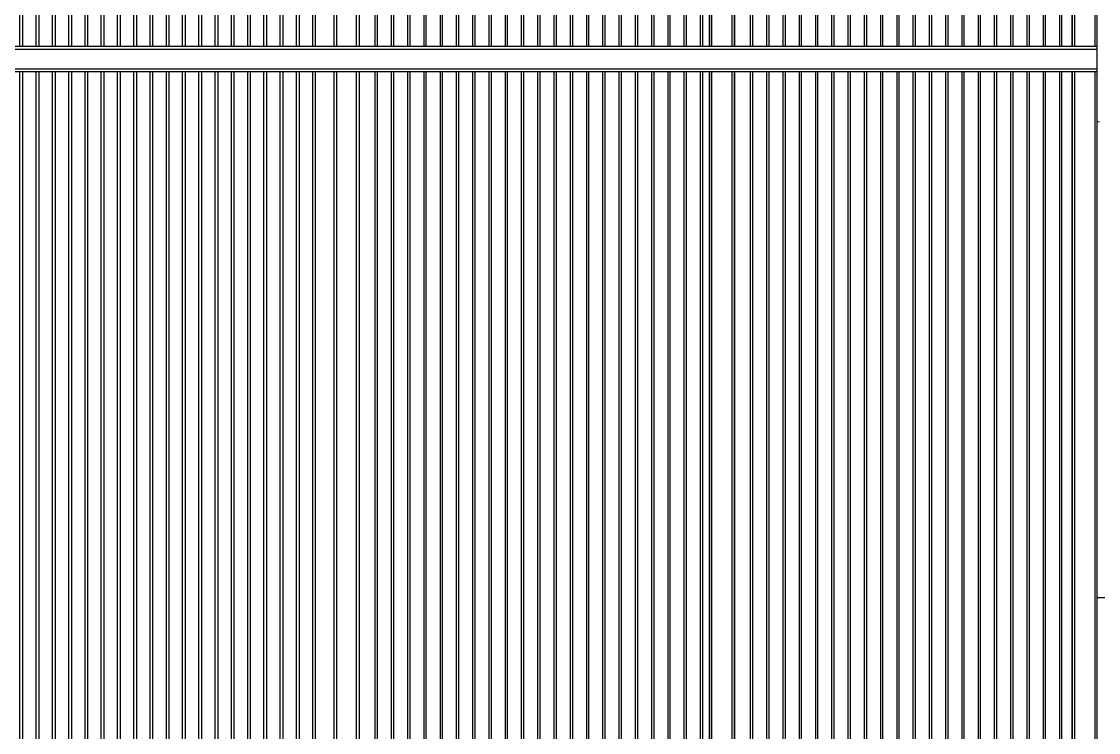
# Model space of a CAD drawing. Header units: millimetres. Extents: x 3774 to 718460, y -768339 to 192544.
# Drawn here: x 355364 to 359668, y -757602 to -754764 of the extents above; entities that cross this region are included whole.
import ezdxf

# ---------------------------------------------------------------- set-up
doc = ezdxf.new("R2010")
doc.units = ezdxf.units.MM
doc.set_wipeout_variables(frame=1)
for name, pattern in [('TA_GL_000.70000', [1.925, 0.7, -0.175, 0.175, -0.175, 0.7]), ('XKITLINE00', [0]), ('XKITLINE02', [4, 2, -2])]:
    doc.linetypes.add(name, pattern=pattern)
for name, color, linetype in [('000 - 0_SYM_DWG_GRIDLINE_MAIN_COLOR_251', 7, 'Continuous'), ('010 - ASPG_EXTR_MAIN_COLOR_2', 7, 'Continuous'), ('010 - ASPG_EXTR_WIPEOUT_', 7, 'Continuous'), ('010 - ASPG_FRAMING_MAIN_COLOR_1', 7, 'Continuous'), ('010 - ASPG_FRAMING_MAIN_COLOR_2', 7, 'Continuous'), ('010 - ASPG_FRAMING_SUB_COLOR_2', 7, 'Continuous'), ('010 - ASPG_FRAMING_WIPEOUT_', 7, 'Continuous')]:
    doc.layers.add(name, color=color, linetype=linetype)
doc.layers.add('Bolt', color=7, linetype='Continuous', lineweight=0)
doc.layers.add('Part', color=7, linetype='Continuous', lineweight=0)
doc.styles.add('TA', font='', dxfattribs={"height": 4.5})
doc.styles.get('TA').set_extended_font_data('Cordia New')

# ---------------------------------------------------------------- blocks, each defined once
blk = doc.blocks.new('*U5902')
at = {"layer": '000 - 0_SYM_DWG_GRIDLINE_MAIN_COLOR_251', "color": 7, "linetype": 'ByBlock', "ltscale": 5}
blk.add_line((10, 0), (-759, 0), dxfattribs=at)
at = {"color": 7, "style": 'TA', "flags": 1}
blk.add_attdef('LOCATION', (6, -6), '', height=4.5, rotation=270, dxfattribs=at)
blk = doc.blocks.new('W-1-PP19-SE-ENT3_20260407-104913_PP19_ENT3_ELE1_DIMS_1')
at = {"layer": '000 - 0_SYM_DWG_GRIDLINE_MAIN_COLOR_251', "color": 7, "linetype": 'TA_GL_000.70000', "xscale": 50.00000000000003, "yscale": 50.00000000000003, "zscale": 50.00000000000003, "rotation": 180}
blk.add_blockref('*U5902', (-27800, 109400), dxfattribs=at)
blk = doc.blocks.new('*A13134195')
at = {"layer": 'Part', "color": 7, "linetype": 'XKITLINE00', "lineweight": 0}
for q in [(2331.369518, -82.453462), (2363.435963, -86.453462)]:
    blk.add_line((2331.369518, -86.453462), q, dxfattribs=at)
blk = doc.blocks.new('*A13304212')
at = {"layer": 'Part', "color": 7, "linetype": 'XKITLINE00', "lineweight": 0}
for p, q in [((2335.769518, -86.773462), (2334.969518, -86.773462)), ((2334.969518, -92.053462), (2334.969518, -86.773462)), ((2335.769518, -92.053462), (2335.769518, -86.773462)), ((2334.969518, -104.053462), (2334.969518, -92.621462)), ((2335.769518, -104.053462), (2335.769518, -92.621462)), ((2334.969518, -116.053462), (2334.969518, -104.621462)), ((2335.769518, -116.053462), (2335.769518, -104.621462)), ((2334.969518, -128.053462), (2334.969518, -116.621462)), ((2335.769518, -128.053462), (2335.769518, -116.621462)), ((2334.969518, -130.133462), (2334.969518, -128.621462)), ((2335.769518, -130.133462), (2335.769518, -128.621462)), ((2334.969518, -130.133462), (2335.769518, -130.133462))]:
    blk.add_line(p, q, dxfattribs=at)
blk = doc.blocks.new('*A13314213')
at = {"layer": 'Part', "color": 7, "linetype": 'XKITLINE00', "lineweight": 0}
for p, q in [((2359.449603, -86.773462), (2358.649603, -86.773462)), ((2358.649603, -92.053462), (2358.649603, -86.773462)), ((2359.449603, -92.053462), (2359.449603, -86.773462)), ((2358.649603, -104.053462), (2358.649603, -92.621462)), ((2359.449603, -104.053462), (2359.449603, -92.621462)), ((2358.649603, -116.053462), (2358.649603, -104.621462)), ((2359.449603, -116.053462), (2359.449603, -104.621462)), ((2358.649603, -128.053462), (2358.649603, -116.621462)), ((2359.449603, -128.053462), (2359.449603, -116.621462)), ((2358.649603, -130.133462), (2358.649603, -128.621462)), ((2359.449603, -130.133462), (2359.449603, -128.621462)), ((2358.649603, -130.133462), (2359.449603, -130.133462))]:
    blk.add_line(p, q, dxfattribs=at)
blk = doc.blocks.new('*A13374219')
at = {"layer": 'Part', "color": 7, "linetype": 'XKITLINE00', "lineweight": 0}
for p, q in [((2328.969518, -124.453462), (2328.969518, -78.053462)), ((2328.969518, -78.053462), (2331.369518, -78.053462)), ((2331.369518, -124.453462), (2331.369518, -78.053462)), ((2328.969518, -124.453462), (2331.369518, -124.453462))]:
    blk.add_line(p, q, dxfattribs=at)
blk = doc.blocks.new('*A13384220')
at = {"layer": 'Part', "color": 7, "linetype": 'XKITLINE00', "lineweight": 0}
for p, q in [((2363.049523, -124.453462), (2363.049523, -78.053462)), ((2363.049523, -78.053462), (2363.435963, -78.053462)), ((2365.449523, -84.533462), (2365.449523, -84.373462)), ((2365.449523, -108.533462), (2365.449523, -108.373462)), ((2363.049523, -124.453462), (2363.435963, -124.453462))]:
    blk.add_line(p, q, dxfattribs=at)
blk = doc.blocks.new('*A13664248')
at = {"layer": 'Bolt', "color": 7, "linetype": 'XKITLINE00', "lineweight": 0}
for p, q in [((2330.257525, -87.773462), (2330.332117, -87.773462)), ((2330.369525, -87.661462), (2330.369525, -87.736054)), ((2330.481525, -87.773462), (2330.406933, -87.773462)), ((2330.369525, -87.885462), (2330.369525, -87.81087))]:
    blk.add_line(p, q, dxfattribs=at)
blk = doc.blocks.new('*A13694251')
at = {"layer": 'Bolt', "color": 7, "linetype": 'XKITLINE00', "lineweight": 0}
for p, q in [((2330.257526, -87.773462), (2330.332118, -87.773462)), ((2330.369526, -87.661462), (2330.369526, -87.736054)), ((2330.481526, -87.773462), (2330.406934, -87.773462)), ((2330.369526, -87.885462), (2330.369526, -87.81087))]:
    blk.add_line(p, q, dxfattribs=at)
blk = doc.blocks.new('*A14834365')
at = {"layer": 'Bolt', "color": 7, "linetype": 'XKITLINE00', "lineweight": 0}
for p, q in [((2330.257525, -101.133462), (2330.332117, -101.133462)), ((2330.369525, -101.021462), (2330.369525, -101.096054)), ((2330.369525, -101.245462), (2330.369525, -101.17087)), ((2330.481525, -101.133462), (2330.406933, -101.133462))]:
    blk.add_line(p, q, dxfattribs=at)
blk = doc.blocks.new('*A14844366')
at = {"layer": 'Bolt', "color": 7, "linetype": 'XKITLINE02', "lineweight": 0}
for p, q in [((2330.369525, -101.556822), (2330.369525, -101.213462)), ((2330.369525, -101.556822), (2330.369525, -101.213462)), ((2330.193525, -101.493462), (2330.193525, -101.413462)), ((2330.193525, -101.493462), (2330.193525, -101.413462)), ((2330.545525, -101.493462), (2330.545525, -101.413462)), ((2330.545525, -101.493462), (2330.545525, -101.413462))]:
    blk.add_line(p, q, dxfattribs=at)
blk = doc.blocks.new('*A14854367')
at = {"layer": 'Bolt', "color": 7, "linetype": 'XKITLINE02', "lineweight": 0}
for p, q in [((2329.313525, -92.621462), (2329.313525, -92.573462)), ((2329.313525, -92.621462), (2329.313525, -92.573462)), ((2329.433525, -92.573462), (2329.433525, -92.525462)), ((2329.433525, -92.573462), (2329.433525, -92.525462)), ((2329.489525, -92.684822), (2329.489525, -92.341462)), ((2329.489525, -92.684822), (2329.489525, -92.341462)), ((2329.545525, -92.573462), (2329.545525, -92.525462)), ((2329.545525, -92.573462), (2329.545525, -92.525462)), ((2329.665525, -92.621462), (2329.665525, -92.573462)), ((2329.665525, -92.621462), (2329.665525, -92.573462))]:
    blk.add_line(p, q, dxfattribs=at)
blk = doc.blocks.new('*A14884370')
at = {"layer": 'Bolt', "color": 7, "linetype": 'XKITLINE00', "lineweight": 0}
for p, q in [((2330.257526, -101.133462), (2330.332118, -101.133462)), ((2330.369526, -101.021462), (2330.369526, -101.096054)), ((2330.369526, -101.245462), (2330.369526, -101.17087)), ((2330.481526, -101.133462), (2330.406934, -101.133462))]:
    blk.add_line(p, q, dxfattribs=at)
blk = doc.blocks.new('*A14894371')
at = {"layer": 'Bolt', "color": 7, "linetype": 'XKITLINE02', "lineweight": 0}
for p, q in [((2330.369526, -101.556822), (2330.369526, -101.213462)), ((2330.369526, -101.556822), (2330.369526, -101.213462)), ((2330.193526, -101.493462), (2330.193526, -101.413462)), ((2330.193526, -101.493462), (2330.193526, -101.413462)), ((2330.545526, -101.493462), (2330.545526, -101.413462)), ((2330.545526, -101.493462), (2330.545526, -101.413462))]:
    blk.add_line(p, q, dxfattribs=at)
blk = doc.blocks.new('*A14904372')
at = {"layer": 'Bolt', "color": 7, "linetype": 'XKITLINE02', "lineweight": 0}
for p, q in [((2329.313522, -92.621462), (2329.313522, -92.573462)), ((2329.313522, -92.621462), (2329.313522, -92.573462)), ((2329.433522, -92.573462), (2329.433522, -92.525462)), ((2329.433522, -92.573462), (2329.433522, -92.525462)), ((2329.489522, -92.684822), (2329.489522, -92.341462)), ((2329.489522, -92.684822), (2329.489522, -92.341462)), ((2329.545522, -92.573462), (2329.545522, -92.525462)), ((2329.545522, -92.573462), (2329.545522, -92.525462)), ((2329.665522, -92.621462), (2329.665522, -92.573462)), ((2329.665522, -92.621462), (2329.665522, -92.573462))]:
    blk.add_line(p, q, dxfattribs=at)
blk = doc.blocks.new('*A15074389')
at = {"layer": 'Part', "color": 7, "linetype": 'XKITLINE00', "lineweight": 0}
for p, q in [((2362.889518, -104.053462), (2331.529518, -104.053462)), ((2331.529518, -104.573462), (2331.529518, -104.053462)), ((2362.889518, -104.573462), (2362.889518, -104.053462)), ((2362.889518, -104.573462), (2331.529518, -104.573462))]:
    blk.add_line(p, q, dxfattribs=at)
blk = doc.blocks.new('*A15084390')
at = {"layer": 'Part', "color": 7, "linetype": 'XKITLINE00', "lineweight": 0}
for p, q in [((2358.649603, -104.573462), (2358.649603, -104.621462)), ((2358.649603, -104.621462), (2359.449603, -104.621462)), ((2359.449603, -104.621462), (2359.449603, -104.573462))]:
    blk.add_line(p, q, dxfattribs=at)
blk = doc.blocks.new('*A15094391')
at = {"layer": 'Part', "color": 7, "linetype": 'XKITLINE00', "lineweight": 0}
for p, q in [((2359.025603, -105.421462), (2359.025603, -104.621462)), ((2359.025603, -104.621462), (2359.073603, -104.621462)), ((2359.073603, -105.421462), (2359.073603, -104.621462)), ((2359.025603, -104.861462), (2359.073603, -104.861462)), ((2359.025603, -105.421462), (2359.073603, -105.421462))]:
    blk.add_line(p, q, dxfattribs=at)
blk = doc.blocks.new('*A15104392')
at = {"layer": 'Part', "color": 7, "linetype": 'XKITLINE00', "lineweight": 0}
for p, q in [((2335.345518, -105.421462), (2335.345518, -104.621462)), ((2335.345518, -104.621462), (2335.393518, -104.621462)), ((2335.393518, -105.421462), (2335.393518, -104.621462)), ((2335.345518, -104.861462), (2335.393518, -104.861462)), ((2335.345518, -105.421462), (2335.393518, -105.421462))]:
    blk.add_line(p, q, dxfattribs=at)
blk = doc.blocks.new('*A15114393')
at = {"layer": 'Part', "color": 7, "linetype": 'XKITLINE00', "lineweight": 0}
for p, q in [((2334.969518, -104.573462), (2334.969518, -104.621462)), ((2334.969518, -104.621462), (2335.769518, -104.621462)), ((2335.769518, -104.621462), (2335.769518, -104.573462))]:
    blk.add_line(p, q, dxfattribs=at)
blk = doc.blocks.new('*A15124394')
at = {"layer": 'Part', "color": 7, "linetype": 'XKITLINE00', "lineweight": 0}
for p, q in [((2362.889518, -92.053462), (2331.529518, -92.053462)), ((2331.529518, -92.573462), (2331.529518, -92.053462)), ((2362.889518, -92.573462), (2362.889518, -92.053462)), ((2362.889518, -92.573462), (2331.529518, -92.573462))]:
    blk.add_line(p, q, dxfattribs=at)
blk = doc.blocks.new('*A15134395')
at = {"layer": 'Part', "color": 7, "linetype": 'XKITLINE00', "lineweight": 0}
for p, q in [((2358.649603, -92.573462), (2358.649603, -92.621462)), ((2359.449603, -92.621462), (2359.449603, -92.573462)), ((2358.649603, -92.621462), (2359.449603, -92.621462))]:
    blk.add_line(p, q, dxfattribs=at)
blk = doc.blocks.new('*A15144396')
at = {"layer": 'Part', "color": 7, "linetype": 'XKITLINE00', "lineweight": 0}
for p, q in [((2359.025603, -93.421462), (2359.025603, -92.621462)), ((2359.025603, -92.621462), (2359.073603, -92.621462)), ((2359.025603, -92.861462), (2359.073603, -92.861462)), ((2359.073603, -93.421462), (2359.073603, -92.621462)), ((2359.025603, -93.421462), (2359.073603, -93.421462))]:
    blk.add_line(p, q, dxfattribs=at)
blk = doc.blocks.new('*A15154397')
at = {"layer": 'Part', "color": 7, "linetype": 'XKITLINE00', "lineweight": 0}
for p, q in [((2334.969518, -92.573462), (2334.969518, -92.621462)), ((2335.769518, -92.621462), (2335.769518, -92.573462)), ((2334.969518, -92.621462), (2335.769518, -92.621462))]:
    blk.add_line(p, q, dxfattribs=at)
blk = doc.blocks.new('*A15164398')
at = {"layer": 'Part', "color": 7, "linetype": 'XKITLINE00', "lineweight": 0}
for p, q in [((2335.345518, -93.421462), (2335.345518, -92.621462)), ((2335.345518, -92.621462), (2335.393518, -92.621462)), ((2335.345518, -92.861462), (2335.393518, -92.861462)), ((2335.393518, -93.421462), (2335.393518, -92.621462)), ((2335.345518, -93.421462), (2335.393518, -93.421462))]:
    blk.add_line(p, q, dxfattribs=at)
blk = doc.blocks.new('*A15284410')
at = {"layer": 'Bolt'}
for points in [[(2358.754, -104.573), (2358.754, -104.525), (2358.866, -104.525), (2358.866, -104.573)], [(2358.754, -104.621), (2358.754, -104.573), (2358.866, -104.573), (2358.866, -104.621)], [(2359.234, -104.573), (2359.234, -104.525), (2359.346, -104.525), (2359.346, -104.573)], [(2359.234, -104.621), (2359.234, -104.573), (2359.346, -104.573), (2359.346, -104.621)]]:
    blk.add_hatch(color=7, dxfattribs=at).paths.add_polyline_path(points, flags=17)
at = {"layer": 'Bolt', "color": 7, "linetype": 'XKITLINE00', "lineweight": 0}
for p, q in [((2358.754, -104.573), (2358.754, -104.525)), ((2358.754, -104.621), (2358.754, -104.573)), ((2358.81, -104.685), (2358.81, -104.341)), ((2358.866, -104.573), (2358.866, -104.525)), ((2358.866, -104.621), (2358.866, -104.573)), ((2359.234, -104.573), (2359.234, -104.525)), ((2359.234, -104.621), (2359.234, -104.573)), ((2359.29, -104.685), (2359.29, -104.341)), ((2359.346, -104.573), (2359.346, -104.525)), ((2359.346, -104.621), (2359.346, -104.573))]:
    blk.add_line(p, q, dxfattribs=at)
blk = doc.blocks.new('*A15294411')
at = {"layer": 'Bolt'}
for points in [[(2335.074, -104.573), (2335.074, -104.525), (2335.186, -104.525), (2335.186, -104.573)], [(2335.074, -104.621), (2335.074, -104.573), (2335.186, -104.573), (2335.186, -104.621)], [(2335.554, -104.573), (2335.554, -104.525), (2335.666, -104.525), (2335.666, -104.573)], [(2335.554, -104.621), (2335.554, -104.573), (2335.666, -104.573), (2335.666, -104.621)]]:
    blk.add_hatch(color=7, dxfattribs=at).paths.add_polyline_path(points, flags=17)
at = {"layer": 'Bolt', "color": 7, "linetype": 'XKITLINE00', "lineweight": 0}
for p, q in [((2335.074, -104.573), (2335.074, -104.525)), ((2335.074, -104.621), (2335.074, -104.573)), ((2335.13, -104.685), (2335.13, -104.341)), ((2335.186, -104.573), (2335.186, -104.525)), ((2335.186, -104.621), (2335.186, -104.573)), ((2335.554, -104.573), (2335.554, -104.525)), ((2335.554, -104.621), (2335.554, -104.573)), ((2335.61, -104.685), (2335.61, -104.341)), ((2335.666, -104.573), (2335.666, -104.525)), ((2335.666, -104.621), (2335.666, -104.573))]:
    blk.add_line(p, q, dxfattribs=at)
blk = doc.blocks.new('*A15304412')
at = {"layer": 'Bolt'}
for points in [[(2358.754, -92.573), (2358.754, -92.525), (2358.866, -92.525), (2358.866, -92.573)], [(2358.754, -92.621), (2358.754, -92.573), (2358.866, -92.573), (2358.866, -92.621)], [(2359.234, -92.573), (2359.234, -92.525), (2359.346, -92.525), (2359.346, -92.573)], [(2359.234, -92.621), (2359.234, -92.573), (2359.346, -92.573), (2359.346, -92.621)]]:
    blk.add_hatch(color=7, dxfattribs=at).paths.add_polyline_path(points, flags=17)
at = {"layer": 'Bolt', "color": 7, "linetype": 'XKITLINE00', "lineweight": 0}
for p, q in [((2358.754, -92.573), (2358.754, -92.525)), ((2358.754, -92.621), (2358.754, -92.573)), ((2358.81, -92.685), (2358.81, -92.341)), ((2358.866, -92.573), (2358.866, -92.525)), ((2358.866, -92.621), (2358.866, -92.573)), ((2359.234, -92.573), (2359.234, -92.525)), ((2359.234, -92.621), (2359.234, -92.573)), ((2359.29, -92.685), (2359.29, -92.341)), ((2359.346, -92.573), (2359.346, -92.525)), ((2359.346, -92.621), (2359.346, -92.573))]:
    blk.add_line(p, q, dxfattribs=at)
blk = doc.blocks.new('*A15314413')
at = {"layer": 'Bolt'}
for points in [[(2335.074, -92.573), (2335.074, -92.525), (2335.186, -92.525), (2335.186, -92.573)], [(2335.074, -92.621), (2335.074, -92.573), (2335.186, -92.573), (2335.186, -92.621)], [(2335.554, -92.573), (2335.554, -92.525), (2335.666, -92.525), (2335.666, -92.573)], [(2335.554, -92.621), (2335.554, -92.573), (2335.666, -92.573), (2335.666, -92.621)]]:
    blk.add_hatch(color=7, dxfattribs=at).paths.add_polyline_path(points, flags=17)
at = {"layer": 'Bolt', "color": 7, "linetype": 'XKITLINE00', "lineweight": 0}
for p, q in [((2335.074, -92.573), (2335.074, -92.525)), ((2335.074, -92.621), (2335.074, -92.573)), ((2335.13, -92.685), (2335.13, -92.341)), ((2335.186, -92.573), (2335.186, -92.525)), ((2335.186, -92.621), (2335.186, -92.573)), ((2335.554, -92.573), (2335.554, -92.525)), ((2335.554, -92.621), (2335.554, -92.573)), ((2335.61, -92.685), (2335.61, -92.341)), ((2335.666, -92.573), (2335.666, -92.525)), ((2335.666, -92.621), (2335.666, -92.573))]:
    blk.add_line(p, q, dxfattribs=at)
blk = doc.blocks.new('*A16234505')
at = {"layer": 'Bolt', "color": 7, "linetype": 'XKITLINE02', "lineweight": 0}
for p, q in [((2330.193525, -87.413462), (2330.193525, -87.493462)), ((2330.193525, -87.413462), (2330.193525, -87.493462)), ((2330.369525, -87.350102), (2330.369525, -87.693462)), ((2330.369525, -87.350102), (2330.369525, -87.693462)), ((2330.545525, -87.413462), (2330.545525, -87.493462)), ((2330.545525, -87.413462), (2330.545525, -87.493462))]:
    blk.add_line(p, q, dxfattribs=at)
blk = doc.blocks.new('*A16264508')
at = {"layer": 'Bolt', "color": 7, "linetype": 'XKITLINE02', "lineweight": 0}
for p, q in [((2330.193526, -87.413462), (2330.193526, -87.493462)), ((2330.193526, -87.413462), (2330.193526, -87.493462)), ((2330.369526, -87.350102), (2330.369526, -87.693462)), ((2330.369526, -87.350102), (2330.369526, -87.693462)), ((2330.545526, -87.413462), (2330.545526, -87.493462)), ((2330.545526, -87.413462), (2330.545526, -87.493462))]:
    blk.add_line(p, q, dxfattribs=at)
blk = doc.blocks.new('*A16624544')
at = {"layer": 'Part', "color": 7, "linetype": 'XKITLINE00', "lineweight": 0}
for p, q in [((2359.073603, -86.773462), (2359.073603, -86.693462)), ((2359.113603, -86.773462), (2359.113603, -86.733462)), ((2359.113603, -86.733462), (2359.553603, -86.733462)), ((2359.553603, -86.733462), (2359.553603, -86.693462))]:
    blk.add_line(p, q, dxfattribs=at)
blk = doc.blocks.new('*A16634545')
at = {"layer": 'Part', "color": 7, "linetype": 'XKITLINE00', "lineweight": 0}
for p, q in [((2358.169603, -86.613462), (2358.009603, -86.453462)), ((2359.929603, -86.613462), (2358.169603, -86.613462)), ((2360.089603, -86.453462), (2359.929603, -86.613462))]:
    blk.add_line(p, q, dxfattribs=at)
blk = doc.blocks.new('*A16644546')
at = {"layer": 'Part', "color": 7, "linetype": 'XKITLINE00', "lineweight": 0}
for p, q in [((2358.169603, -86.693462), (2358.169603, -86.613462)), ((2358.169603, -86.613462), (2359.929603, -86.613462)), ((2358.169603, -86.693462), (2359.929603, -86.693462)), ((2359.929603, -86.693462), (2359.929603, -86.613462))]:
    blk.add_line(p, q, dxfattribs=at)
blk = doc.blocks.new('*A16654547')
at = {"layer": 'Part', "color": 7, "linetype": 'XKITLINE00', "lineweight": 0}
for p, q in [((2335.393518, -86.773462), (2335.393518, -86.693462)), ((2335.433518, -86.773462), (2335.433518, -86.733462)), ((2335.433518, -86.733462), (2335.873518, -86.733462)), ((2335.873518, -86.733462), (2335.873518, -86.693462))]:
    blk.add_line(p, q, dxfattribs=at)
blk = doc.blocks.new('*A16664548')
at = {"layer": 'Part', "color": 7, "linetype": 'XKITLINE00', "lineweight": 0}
for p, q in [((2334.489518, -86.693462), (2334.489518, -86.613462)), ((2334.489518, -86.613462), (2336.249518, -86.613462)), ((2334.489518, -86.693462), (2336.249518, -86.693462)), ((2336.249518, -86.693462), (2336.249518, -86.613462))]:
    blk.add_line(p, q, dxfattribs=at)
blk = doc.blocks.new('*A16724554')
at = {"layer": 'Part', "color": 7, "linetype": 'XKITLINE00', "lineweight": 0}
for p, q in [((2334.489518, -86.613462), (2334.329518, -86.453462)), ((2336.249518, -86.613462), (2334.489518, -86.613462)), ((2336.409518, -86.453462), (2336.249518, -86.613462))]:
    blk.add_line(p, q, dxfattribs=at)
blk = doc.blocks.new('*A16824564')
at = {"layer": 'Bolt'}
for points in [[(2358.466, -86.613), (2358.466, -86.693), (2358.354, -86.693), (2358.354, -86.613)], [(2359.746, -86.613), (2359.746, -86.693), (2359.634, -86.693), (2359.634, -86.613)]]:
    blk.add_hatch(color=7, dxfattribs=at).paths.add_polyline_path(points, flags=17)
at = {"layer": 'Bolt', "color": 7, "linetype": 'XKITLINE00', "lineweight": 0}
for p, q in [((2358.354, -86.613), (2358.354, -86.693)), ((2358.41, -86.55), (2358.41, -86.893)), ((2358.466, -86.613), (2358.466, -86.693)), ((2359.634, -86.613), (2359.634, -86.693)), ((2359.69, -86.55), (2359.69, -86.893)), ((2359.746, -86.613), (2359.746, -86.693))]:
    blk.add_line(p, q, dxfattribs=at)
blk = doc.blocks.new('*A16834565')
at = {"layer": 'Bolt', "color": 7, "linetype": 'XKITLINE02', "lineweight": 0}
for p, q in [((2358.962243, -86.973462), (2359.305603, -86.973462)), ((2359.025603, -86.917462), (2359.073603, -86.917462)), ((2359.025603, -87.029462), (2359.073603, -87.029462)), ((2359.073603, -86.917462), (2359.113603, -86.917462)), ((2359.073603, -87.029462), (2359.113603, -87.029462))]:
    blk.add_line(p, q, dxfattribs=at)
blk = doc.blocks.new('*A16844566')
at = {"layer": 'Bolt'}
for points in [[(2334.786, -86.613), (2334.786, -86.693), (2334.674, -86.693), (2334.674, -86.613)], [(2336.066, -86.613), (2336.066, -86.693), (2335.954, -86.693), (2335.954, -86.613)]]:
    blk.add_hatch(color=7, dxfattribs=at).paths.add_polyline_path(points, flags=17)
at = {"layer": 'Bolt', "color": 7, "linetype": 'XKITLINE00', "lineweight": 0}
for p, q in [((2334.674, -86.613), (2334.674, -86.693)), ((2334.73, -86.55), (2334.73, -86.893)), ((2334.786, -86.613), (2334.786, -86.693)), ((2335.954, -86.613), (2335.954, -86.693)), ((2336.01, -86.55), (2336.01, -86.893)), ((2336.066, -86.613), (2336.066, -86.693))]:
    blk.add_line(p, q, dxfattribs=at)
blk = doc.blocks.new('*A16854567')
at = {"layer": 'Bolt', "color": 7, "linetype": 'XKITLINE02', "lineweight": 0}
for p, q in [((2335.282158, -86.973462), (2335.625518, -86.973462)), ((2335.345518, -86.917462), (2335.393518, -86.917462)), ((2335.345518, -87.029462), (2335.393518, -87.029462)), ((2335.393518, -86.917462), (2335.433518, -86.917462)), ((2335.393518, -87.029462), (2335.433518, -87.029462))]:
    blk.add_line(p, q, dxfattribs=at)
blk = doc.blocks.new('W-1-PP19-SE-ENT3_20260407-111149_PP19_ENT3_SE_ELE3')
at = {"color": 7, "lineweight": 0, "xscale": 125, "yscale": 125, "zscale": 125}
for name in ['*A13374219', '*A13384220', '*A13134195', '*A16724554', '*A16634545', '*A16664548', '*A16844566', '*A13304212', '*A16654547', '*A16644546', '*A16824564', '*A13314213', '*A16624544', '*A16854567', '*A16834565', '*A16234505', '*A16264508', '*A13664248', '*A13694251', '*A14904372', '*A14854367', '*A15124394', '*A15314413', '*A15304412', '*A15154397', '*A15164398', '*A15134395', '*A15144396', '*A14844366', '*A14894371', '*A14834365', '*A14884370', '*A15074389', '*A15294411', '*A15284410', '*A15114393', '*A15104392', '*A15084390', '*A15094391']:
    blk.add_blockref(name, (-296446.190625, 122106.68275), dxfattribs=at)
blk = doc.blocks.new('*U5959')
at = {"color": 7}
blk.add_wipeout([(50, 0), (1450, 0), (1450, 12350), (50, 12350)], dxfattribs=at).dxf.layer = '010 - ASPG_EXTR_WIPEOUT_'
at = {"layer": '010 - ASPG_EXTR_MAIN_COLOR_2', "color": 7}
for points in [[(113.3, 0), (123.5, 0), (123.5, 12350), (113.3, 12350)], [(178.3, 0), (188.5, 0), (188.5, 12350), (178.3, 12350)], [(243.3, 0), (253.5, 0), (253.5, 12350), (243.3, 12350)], [(308.3, 0), (318.5, 0), (318.5, 12350), (308.3, 12350)], [(373.3, 0), (383.5, 0), (383.5, 12350), (373.3, 12350)], [(438.3, 0), (448.5, 0), (448.5, 12350), (438.3, 12350)], [(503.3, 0), (513.5, 0), (513.5, 12350), (503.3, 12350)], [(568.3, 0), (578.5, 0), (578.5, 12350), (568.3, 12350)], [(633.3, 0), (643.5, 0), (643.5, 12350), (633.3, 12350)], [(698.3, 0), (708.5, 0), (708.5, 12350), (698.3, 12350)], [(763.3, 0), (773.5, 0), (773.5, 12350), (763.3, 12350)], [(828.3, 0), (838.5, 0), (838.5, 12350), (828.3, 12350)], [(893.3, 0), (903.5, 0), (903.5, 12350), (893.3, 12350)], [(958.3, 0), (968.5, 0), (968.5, 12350), (958.3, 12350)], [(1023.3, 0), (1033.5, 0), (1033.5, 12350), (1023.3, 12350)], [(1088.3, 0), (1098.5, 0), (1098.5, 12350), (1088.3, 12350)], [(1153.3, 0), (1163.5, 0), (1163.5, 12350), (1153.3, 12350)], [(1218.3, 0), (1228.5, 0), (1228.5, 12350), (1218.3, 12350)], [(1283.3, 0), (1293.5, 0), (1293.5, 12350), (1283.3, 12350)], [(1348.3, 0), (1358.5, 0), (1358.5, 12350), (1348.3, 12350)], [(1413.3, 0), (1423.5, 0), (1423.5, 12350), (1413.3, 12350)]]:
    blk.add_lwpolyline(points, close=True, dxfattribs=at)
at = {"layer": '010 - ASPG_FRAMING_SUB_COLOR_2', "color": 7}
blk.add_lwpolyline([(50, 0), (1450, 0), (1450, 12350), (50, 12350)], close=True, dxfattribs=at)
at = {"color": 7}
for points in [[(-50, 0), (50, 0), (50, 12350), (-50, 12350)], [(1450, 0), (1550, 0), (1550, 12350), (1450, 12350)]]:
    blk.add_wipeout(points, dxfattribs=at).dxf.layer = '010 - ASPG_EXTR_WIPEOUT_'
at = {"layer": '010 - ASPG_FRAMING_MAIN_COLOR_1', "color": 7}
for points in [[(-50, 0), (-40, 0), (-40, 12350), (-50, 12350)], [(40, 0), (50, 0), (50, 12350), (40, 12350)], [(1450, 0), (1460, 0), (1460, 12350), (1450, 12350)], [(1540, 0), (1550, 0), (1550, 12350), (1540, 12350)]]:
    blk.add_lwpolyline(points, close=True, dxfattribs=at)
at = {"layer": '010 - ASPG_FRAMING_SUB_COLOR_2', "color": 7}
for points in [[(-50, 0), (50, 0), (50, 12350), (-50, 12350)], [(1450, 0), (1550, 0), (1550, 12350), (1450, 12350)]]:
    blk.add_lwpolyline(points, close=True, dxfattribs=at)
blk = doc.blocks.new('*U5960')
at = {"color": 7}
blk.add_wipeout([(50, 0), (1400, 0), (1400, 12350), (50, 12350)], dxfattribs=at).dxf.layer = '010 - ASPG_EXTR_WIPEOUT_'
at = {"layer": '010 - ASPG_EXTR_MAIN_COLOR_2', "color": 7}
for points in [[(113.3, 0), (123.5, 0), (123.5, 12350), (113.3, 12350)], [(178.3, 0), (188.5, 0), (188.5, 12350), (178.3, 12350)], [(243.3, 0), (253.5, 0), (253.5, 12350), (243.3, 12350)], [(308.3, 0), (318.5, 0), (318.5, 12350), (308.3, 12350)], [(373.3, 0), (383.5, 0), (383.5, 12350), (373.3, 12350)], [(438.3, 0), (448.5, 0), (448.5, 12350), (438.3, 12350)], [(503.3, 0), (513.5, 0), (513.5, 12350), (503.3, 12350)], [(568.3, 0), (578.5, 0), (578.5, 12350), (568.3, 12350)], [(633.3, 0), (643.5, 0), (643.5, 12350), (633.3, 12350)], [(698.3, 0), (708.5, 0), (708.5, 12350), (698.3, 12350)], [(763.3, 0), (773.5, 0), (773.5, 12350), (763.3, 12350)], [(828.3, 0), (838.5, 0), (838.5, 12350), (828.3, 12350)], [(893.3, 0), (903.5, 0), (903.5, 12350), (893.3, 12350)], [(958.3, 0), (968.5, 0), (968.5, 12350), (958.3, 12350)], [(1023.3, 0), (1033.5, 0), (1033.5, 12350), (1023.3, 12350)], [(1088.3, 0), (1098.5, 0), (1098.5, 12350), (1088.3, 12350)], [(1153.3, 0), (1163.5, 0), (1163.5, 12350), (1153.3, 12350)], [(1218.3, 0), (1228.5, 0), (1228.5, 12350), (1218.3, 12350)], [(1283.3, 0), (1293.5, 0), (1293.5, 12350), (1283.3, 12350)], [(1348.3, 0), (1358.5, 0), (1358.5, 12350), (1348.3, 12350)]]:
    blk.add_lwpolyline(points, close=True, dxfattribs=at)
at = {"layer": '010 - ASPG_FRAMING_SUB_COLOR_2', "color": 7}
blk.add_lwpolyline([(50, 0), (1400, 0), (1400, 12350), (50, 12350)], close=True, dxfattribs=at)
at = {"color": 7}
for points in [[(-50, 0), (50, 0), (50, 12350), (-50, 12350)], [(1400, 0), (1500, 0), (1500, 12350), (1400, 12350)]]:
    blk.add_wipeout(points, dxfattribs=at).dxf.layer = '010 - ASPG_EXTR_WIPEOUT_'
at = {"layer": '010 - ASPG_FRAMING_MAIN_COLOR_1', "color": 7}
for points in [[(-50, 0), (-40, 0), (-40, 12350), (-50, 12350)], [(40, 0), (50, 0), (50, 12350), (40, 12350)], [(1400, 0), (1410, 0), (1410, 12350), (1400, 12350)], [(1490, 0), (1500, 0), (1500, 12350), (1490, 12350)]]:
    blk.add_lwpolyline(points, close=True, dxfattribs=at)
at = {"layer": '010 - ASPG_FRAMING_SUB_COLOR_2', "color": 7}
for points in [[(-50, 0), (50, 0), (50, 12350), (-50, 12350)], [(1400, 0), (1500, 0), (1500, 12350), (1400, 12350)]]:
    blk.add_lwpolyline(points, close=True, dxfattribs=at)
blk = doc.blocks.new('*U7965')
at = {"color": 7}
blk.add_wipeout([(0, -40), (4413, -40), (4413, 40), (0, 40)], dxfattribs=at).dxf.layer = '010 - ASPG_FRAMING_WIPEOUT_'
at = {"layer": '010 - ASPG_FRAMING_MAIN_COLOR_2', "color": 7}
blk.add_lwpolyline([(0, -40), (4413, -40), (4413, 40), (0, 40)], close=True, dxfattribs=at)
at = {"color": 7}
for points in [[(0, 40), (4493.8, 40), (4493.8, 50), (0, 50)], [(0, -50), (4493.8, -50), (4493.8, -40), (0, -40)]]:
    blk.add_wipeout(points, dxfattribs=at).dxf.layer = '010 - ASPG_FRAMING_WIPEOUT_'
at = {"layer": '010 - ASPG_FRAMING_MAIN_COLOR_1', "color": 7}
for points in [[(0, 40), (4493.8, 40), (4493.8, 50), (0, 50)], [(0, -50), (4493.8, -50), (4493.8, -40), (0, -40)]]:
    blk.add_lwpolyline(points, close=True, dxfattribs=at)
blk = doc.blocks.new('*U7962')
at = {"color": 7}
blk.add_wipeout([(50, 0), (1416.3, 0), (1416.3, 12350), (50, 12350)], dxfattribs=at).dxf.layer = '010 - ASPG_EXTR_WIPEOUT_'
at = {"layer": '010 - ASPG_EXTR_MAIN_COLOR_2', "color": 7}
for points in [[(125, 0), (135.2, 0), (135.2, 12350), (125, 12350)], [(190, 0), (200.2, 0), (200.2, 12350), (190, 12350)], [(255, 0), (265.2, 0), (265.2, 12350), (255, 12350)], [(320, 0), (330.2, 0), (330.2, 12350), (320, 12350)], [(385, 0), (395.2, 0), (395.2, 12350), (385, 12350)], [(450, 0), (460.2, 0), (460.2, 12350), (450, 12350)], [(515, 0), (525.2, 0), (525.2, 12350), (515, 12350)], [(580, 0), (590.2, 0), (590.2, 12350), (580, 12350)], [(645, 0), (655.2, 0), (655.2, 12350), (645, 12350)], [(710, 0), (720.2, 0), (720.2, 12350), (710, 12350)], [(775, 0), (785.2, 0), (785.2, 12350), (775, 12350)], [(840, 0), (850.2, 0), (850.2, 12350), (840, 12350)], [(905, 0), (915.2, 0), (915.2, 12350), (905, 12350)], [(970, 0), (980.2, 0), (980.2, 12350), (970, 12350)], [(1035, 0), (1045.2, 0), (1045.2, 12350), (1035, 12350)], [(1100, 0), (1110.2, 0), (1110.2, 12350), (1100, 12350)], [(1165, 0), (1175.2, 0), (1175.2, 12350), (1165, 12350)], [(1230, 0), (1240.2, 0), (1240.2, 12350), (1230, 12350)], [(1295, 0), (1305.2, 0), (1305.2, 12350), (1295, 12350)]]:
    blk.add_lwpolyline(points, close=True, dxfattribs=at)
at = {"layer": '010 - ASPG_FRAMING_SUB_COLOR_2', "color": 7}
blk.add_lwpolyline([(50, 0), (1416.3, 0), (1416.3, 12350), (50, 12350)], close=True, dxfattribs=at)
at = {"color": 7}
blk.add_wipeout([(-50, 0), (50, 0), (50, 12350), (-50, 12350)], dxfattribs=at).dxf.layer = '010 - ASPG_EXTR_WIPEOUT_'
at = {"layer": '010 - ASPG_FRAMING_MAIN_COLOR_1', "color": 7}
for points in [[(-50, 0), (-40, 0), (-40, 12350), (-50, 12350)], [(40, 0), (50, 0), (50, 12350), (40, 12350)]]:
    blk.add_lwpolyline(points, close=True, dxfattribs=at)
at = {"layer": '010 - ASPG_FRAMING_SUB_COLOR_2', "color": 7}
blk.add_lwpolyline([(-50, 0), (50, 0), (50, 12350), (-50, 12350)], close=True, dxfattribs=at)
blk = doc.blocks.new('W-1-PP19-SE-ENT3_20260407-131650_PP19_ENT3_ASPG_ELE3')
at = {"color": 7}
blk.add_blockref('*U5959', (-4026, 105550), dxfattribs=at)
at = {"color": 7, "xscale": -1}
blk.add_blockref('*U7962', (-4026, 105550), dxfattribs=at)
at = {"color": 7}
blk.add_blockref('*U5960', (-2526, 105550), dxfattribs=at)
at = {"color": 7, "rotation": 180}
blk.add_blockref('*U7965', (-1026, 111550), dxfattribs=at)

msp = doc.modelspace()

# ---------------------------------------------------------------- block references
at = {"color": 7}
msp.add_blockref('W-1-PP19-SE-ENT3_20260407-111149_PP19_ENT3_SE_ELE3', (360689.371, -866463.718), dxfattribs=at)

# ---------------------------------------------------------------- next in the draw order: block references
msp.add_blockref('W-1-PP19-SE-ENT3_20260407-104913_PP19_ENT3_ELE1_DIMS_1', (360689.371, -866463.718), dxfattribs=at)

# ---------------------------------------------------------------- next in the draw order: block references
msp.add_blockref('W-1-PP19-SE-ENT3_20260407-131650_PP19_ENT3_ASPG_ELE3', (360689.371, -866463.718), dxfattribs=at)

doc.saveas('drawing.dxf')
